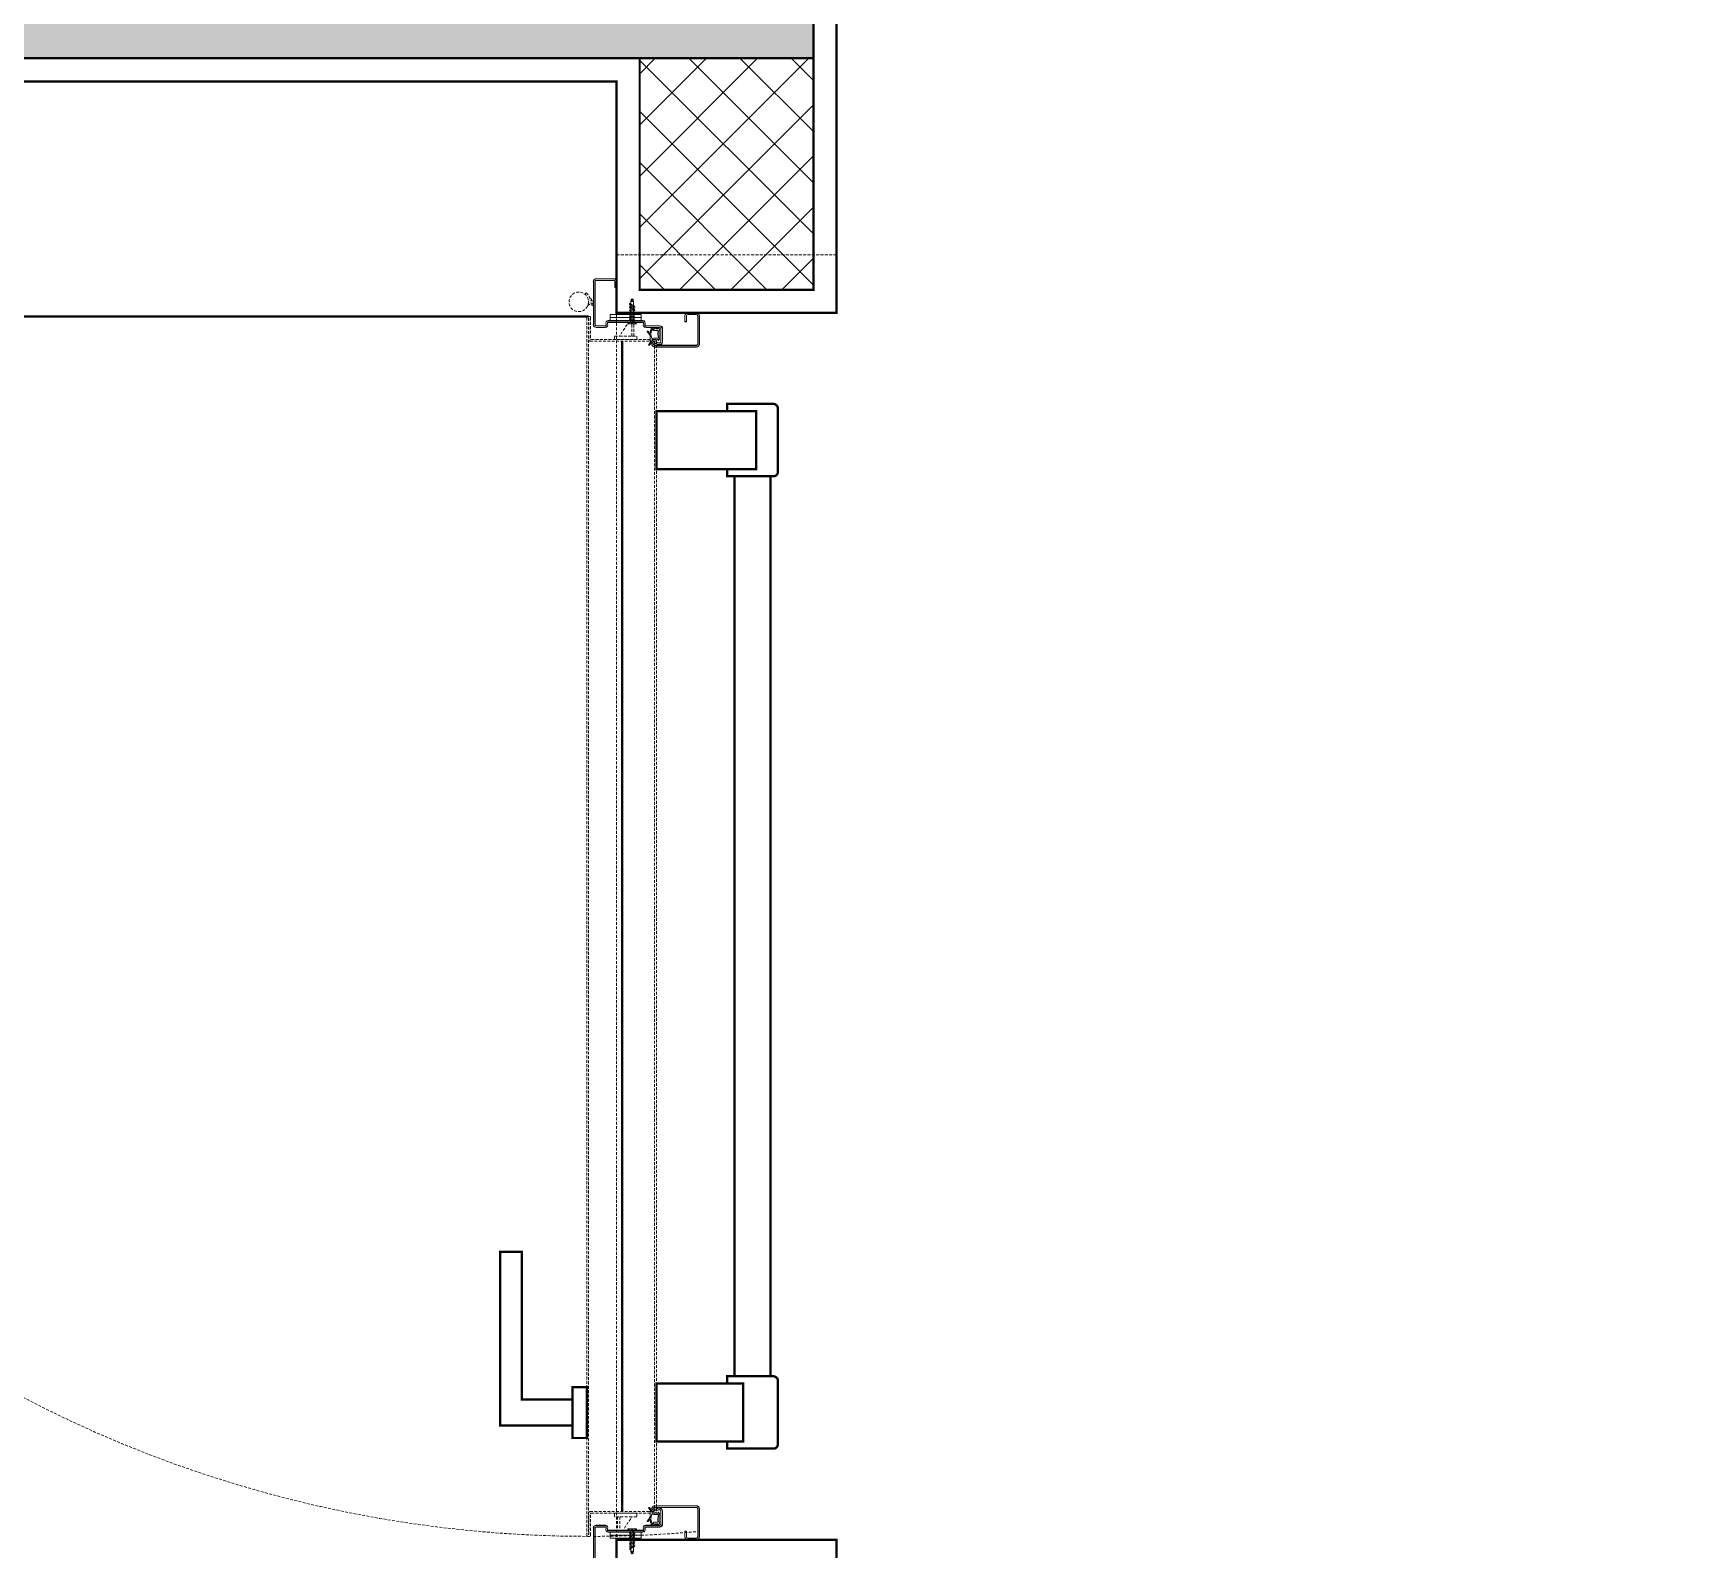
# Model space of a CAD drawing. Extents: x -1457 to 23780, y -2071 to 4205.
# Drawn here: x 7840.1 to 7982.1, y 2656.2 to 2787.2 of the extents above; entities that cross this region are included whole.
import ezdxf

# ---------------------------------------------------------------- set-up
doc = ezdxf.new("R2010")
doc.units = 0
doc.header["$MEASUREMENT"] = 0
doc.linetypes.add('HIDDEN', pattern=[0.375, 0.25, -0.125])
doc.layers.get('0').update_dxf_attribs({"color": 9, "lineweight": 9})
for name, color, linetype, lineweight in [('10', 9, 'Continuous', 9), ('14', 9, 'Continuous', 9), ('M-TEFRIS2-015', 129, 'Continuous', 9)]:
    doc.layers.add(name, color=color, linetype=linetype, lineweight=lineweight)

# ---------------------------------------------------------------- blocks, each defined once
blk = doc.blocks.new('*U11')
at = {"ltscale": 15}
for p, q in [((-24.9, 0.9), (-25.7, 0)), ((-24.9, -0.9), (-25.7, 0)), ((-22.9, 1.5), (-24.9, 0.9)), ((-22.9, 1.5), (-22.9, -1.5)), ((-21.2, -2.7), (-18.1, 2.8)), ((-21, -2.7), (-17.9, 2.7)), ((-19.7, -2.7), (-16.6, 2.8)), ((-19.5, -2.7), (-16.4, 2.7)), ((-18.5, 1.5), (-18.3, 2)), ((-18.2, -2.7), (-15.1, 2.8)), ((-18, -2.7), (-14.9, 2.7)), ((-17, 1.5), (-16.8, 2)), ((-16.7, -2.7), (-13.6, 2.8)), ((-16.5, -2.7), (-13.4, 2.7)), ((-15.5, 1.5), (-15.3, 2)), ((-15.2, -2.7), (-12.1, 2.8)), ((-15, -2.7), (-11.9, 2.7)), ((-14, 1.5), (-13.8, 2)), ((-13.7, -2.7), (-10.6, 2.8)), ((-13.5, -2.7), (-10.4, 2.7)), ((-12.5, 1.5), (-12.3, 2)), ((-12.2, -2.7), (-9.1, 2.8)), ((-12, -2.7), (-8.9, 2.7)), ((-11, 1.5), (-10.8, 2)), ((-10.7, -2.7), (-7.6, 2.8)), ((-10.5, -2.7), (-7.4, 2.7)), ((-9.5, 1.5), (-9.3, 2)), ((-9.2, -2.7), (-6.1, 2.8)), ((-9, -2.7), (-5.9, 2.7)), ((-8, 1.5), (-7.8, 2)), ((-7.7, -2.7), (-4.6, 2.8)), ((-7.5, -2.7), (-4.4, 2.7)), ((-6.5, 1.5), (-6.3, 2)), ((-6.2, -2.7), (-3.1, 2.8)), ((-6, -2.7), (-2.9, 2.7)), ((-5, 1.5), (-4.8, 2)), ((-4.7, -2.7), (-1.6, 2.8)), ((-4.5, -2.7), (-1.4, 2.7)), ((-3.5, 1.5), (-3.3, 2)), ((-2, 1.5), (-1.8, 2)), ((-0.5, 4.2), (-1.5, 1.5)), ((0, 0.5), (-0.6, 0.5)), ((-24.9, -0.9), (-22.9, -1.5)), ((-8.6, -1.5), (-22.9, -1.5)), ((-21.2, -2.7), (-20.9, -1.5)), ((-20.3, -1.5), (-19.1, -1.5)), ((-19.7, -2.7), (-19.4, -1.5)), ((-18.8, -1.5), (-17.6, -1.5)), ((-18.2, -2.7), (-17.9, -1.5)), ((-17.3, -1.5), (-16.1, -1.5)), ((-16.7, -2.7), (-16.4, -1.5)), ((-15.8, -1.5), (-14.6, -1.5)), ((-15.2, -2.7), (-14.9, -1.5)), ((-14.3, -1.5), (-13.1, -1.5)), ((-13.7, -2.7), (-13.4, -1.5)), ((-12.8, -1.5), (-11.6, -1.5)), ((-12.2, -2.7), (-11.9, -1.5)), ((-11.3, -1.5), (-10.1, -1.5)), ((-10.7, -2.7), (-10.4, -1.5)), ((-9.8, -1.5), (-8.6, -1.5)), ((-9.2, -2.7), (-8.9, -1.5)), ((-8.3, -1.5), (-7.1, -1.5)), ((-7.7, -2.7), (-7.4, -1.5)), ((-6.8, -1.5), (-5.6, -1.5)), ((-6.2, -2.7), (-5.9, -1.5)), ((-5.3, -1.5), (-4.1, -1.5)), ((-4.7, -2.7), (-4.4, -1.5)), ((-3.8, -1.5), (-2.1, -1.5)), ((-0.5, -4.2), (-1.5, -1.5)), ((0, -0.5), (-0.6, -0.5))]:
    blk.add_line(p, q, dxfattribs=at)
for p, q in [((-6.9, 1.5), (-22.9, 1.5)), ((-17.4, 1.5), (-18.6, 1.5)), ((-15.9, 1.5), (-17.1, 1.5)), ((-14.4, 1.5), (-15.6, 1.5)), ((-12.9, 1.5), (-14.1, 1.5)), ((-11.4, 1.5), (-12.6, 1.5)), ((-9.9, 1.5), (-11.1, 1.5)), ((-8.4, 1.5), (-9.6, 1.5)), ((-6.9, 1.5), (-8.1, 1.5)), ((-5.4, 1.5), (-6.6, 1.5)), ((-3.9, 1.5), (-5.1, 1.5)), ((-2.4, 1.5), (-3.6, 1.5)), ((-1.5, 1.5), (-2.1, 1.5)), ((0, 0.5), (0, 4.1)), ((-1.5, -1.5), (-2.1, -1.5)), ((0, -0.5), (0, -4.1))]:
    blk.add_line(p, q)
for centre, radius, start, end in [((-26, 3.9), 3.92, 274.361, 322.1025), ((-26, -3.9), 3.92, 37.8975, 85.639), ((-18, 2.8), 0.0971, 330.3204, 150.3204), ((-16.5, 2.8), 0.0971, 330.3204, 150.3204), ((-15, 2.8), 0.0971, 330.3204, 150.3204), ((-13.5, 2.8), 0.0971, 330.3204, 150.3204), ((-12, 2.8), 0.0971, 330.3204, 150.3204), ((-10.5, 2.8), 0.0971, 330.3204, 150.3204), ((-9, 2.8), 0.0971, 330.3204, 150.3204), ((-7.5, 2.8), 0.0971, 330.3204, 150.3204), ((-6, 2.8), 0.0971, 330.3204, 150.3204), ((-4.5, 2.8), 0.0971, 330.3204, 150.3204), ((-3, 2.8), 0.0971, 330.3204, 150.3204), ((-1.5, 2.8), 0.0971, 330.3204, 150.3204), ((-0.6, 0), 0.486, 90, 270), ((-0.3, 4.1), 0.25, 0, 150.0864), ((-21.1, -2.7), 0.0971, 150.3204, 330.3204), ((-19.6, -2.7), 0.0971, 150.3204, 330.3204), ((-18.1, -2.7), 0.0971, 150.3204, 330.3204), ((-16.6, -2.7), 0.0971, 150.3204, 330.3204), ((-15.1, -2.7), 0.0971, 150.3204, 330.3204), ((-13.6, -2.7), 0.0971, 150.3204, 330.3204), ((-12.1, -2.7), 0.0971, 150.3204, 330.3204), ((-10.6, -2.7), 0.0971, 150.3204, 330.3204), ((-9.1, -2.7), 0.0971, 150.3204, 330.3204), ((-7.6, -2.7), 0.0971, 150.3204, 330.3204), ((-6.1, -2.7), 0.0971, 150.3204, 330.3204), ((-4.6, -2.7), 0.0971, 150.3204, 330.3204), ((-0.3, -4.1), 0.25, 209.9136, 0)]:
    blk.add_arc(centre, radius, start, end, dxfattribs=at)
blk = doc.blocks.new('conta')
at = {"ltscale": 10}
for p, q in [((-2649.87, 5345.53), (-2649.81, 5345.61)), ((-2649.72, 5345.4), (-2649.28, 5345.4)), ((-2649.25, 5345.41), (-2649.09, 5345.51)), ((-2648.77, 5345.12), (-2648.63, 5345.3)), ((-2648.56, 5345.31), (-2648.56, 5345.31)), ((-2649.88, 5344.46), (-2649.78, 5344.3)), ((-2649.78, 5344.3), (-2649.74, 5344.3)), ((-2648.97, 5344.05), (-2648.78, 5343.8)), ((-2648.87, 5344.09), (-2648.7, 5343.86)), ((-2648.83, 5344.87), (-2648.56, 5345.24)), ((-2648.71, 5343.79), (-2648.71, 5343.79))]:
    blk.add_line(p, q, dxfattribs=at)
for centre, radius, start, end in [((-2653.03, 5345), 3.19, 350.4674, 8.9372), ((-2649.83, 5345.5), 0.05, 140.6345, 188.9372), ((-2649.74, 5345.58), 0.0696, 22.2428, 159.258), ((-2650.94, 5345.01), 1.24, 340.3382, 16.7772), ((-2649.72, 5345.37), 0.03, 90, 196.7772), ((-2649.28, 5345.45), 0.05, 270, 303.0062), ((-2649.08, 5345.49), 0.03, 4.7972, 123.0062), ((-2650.22, 5344.99), 1.27, 338.7066, 23.0418), ((-2649.01, 5345.57), 0.05, 18.7951, 42.1429), ((-2651.17, 5344.83), 2.33, 7.5897, 18.7951), ((-2648.59, 5345.27), 0.05, 52.7347, 142.7347), ((-2648.59, 5345.27), 0.05, 322.7347, 52.7347), ((-2649.87, 5344.47), 0.02, 170.4674, 213.7451), ((-2649.74, 5344.58), 0.03, 160.3382, 273.2666), ((-2649.56, 5341.55), 3.01, 80.4362, 93.2666), ((-2649.22, 5344.14), 0.231, 353.9571, 81.9004), ((-2649.06, 5344.54), 0.03, 260.4362, 338.7066), ((-2648.89, 5344.11), 0.1, 173.9571, 217.2653), ((-2658.2, 5345.19), 9.36, 353.6857, 357.8537), ((-2648.79, 5344.15), 0.1, 173.6857, 217.2653), ((-2648.81, 5345.15), 0.05, 187.5897, 322.7347), ((-2648.79, 5344.84), 0.05, 142.7347, 180.2669), ((-2648.74, 5343.83), 0.05, 217.2653, 307.2653), ((-2648.74, 5343.83), 0.05, 307.2653, 37.2653)]:
    blk.add_arc(centre, radius, start, end, dxfattribs=at)
for points, knots in [([(-2648.98, 5345.6), (-2649, 5345.63), (-2649.09, 5345.71), (-2649.23, 5345.44), (-2649.32, 5345.74), (-2649.39, 5345.46), (-2649.51, 5345.75), (-2649.59, 5345.5), (-2649.65, 5345.57), (-2649.68, 5345.61)], [0.0086373, 0.0086373, 0.0086373, 0.0086373, 0.1097304, 0.3133405, 0.4430081, 0.5658764, 0.7165186, 0.8527974, 0.9648495, 0.9648495, 0.9648495, 0.9648495]), ([(-2649.74, 5344.31), (-2649.74, 5344.34), (-2649.7, 5344.52), (-2649.59, 5344.33), (-2649.34, 5344.36), (-2649.23, 5344.37), (-2649.18, 5344.37)], [0, 0, 0, 0, 0.1008757, 0.3841126, 0.5436166, 0.6906785, 0.6906785, 0.6906785, 0.6906785])]:
    blk.add_open_spline(points, degree=3, knots=knots, dxfattribs=at)
blk = doc.blocks.new('p-yn_sackasa')
at = {"layer": '10', "linetype": 'Continuous'}
for p, q in [((2.69, 7.16), (0.26, 7.16)), ((2.69, 7.15), (0.26, 7.15)), ((0, 6.16), (0, 6.9)), ((0.01, 6.9), (0.01, 6.15)), ((0.14, 6.9), (0.14, 6.16)), ((0.15, 6.9), (0.15, 6.16)), ((2.69, 7.02), (0.26, 7.02)), ((0.26, 7.01), (2.69, 7.01)), ((0.26, 6.05), (0.76, 6.05)), ((0.75, 6.04), (0.26, 6.04)), ((0.26, 5.91), (0.75, 5.91)), ((0.76, 5.9), (0.26, 5.9)), ((0.75, 5.91), (0.75, 6.04)), ((0.76, 5.9), (0.76, 6.05)), ((2.8, 3.29), (2.8, 6.9)), ((2.81, 3.29), (2.81, 6.9)), ((2.94, 3.29), (2.94, 6.9)), ((2.95, 3.29), (2.95, 6.9)), ((1.11, 2.52), (1.11, 3.73)), ((1.12, 2.52), (1.12, 3.73)), ((1.25, 3.73), (1.25, 2.52)), ((1.26, 2.52), (1.26, 3.73)), ((1.37, 3.98), (2.49, 3.98)), ((2.49, 3.97), (1.37, 3.97)), ((1.37, 3.84), (2.49, 3.84)), ((2.49, 3.83), (1.37, 3.83)), ((2.6, 3.69), (2.5, 3.36)), ((2.51, 3.35), (2.61, 3.69)), ((2.73, 3.65), (2.63, 3.32)), ((2.74, 3.64), (2.64, 3.31)), ((0.67, -0.71), (0.67, 2.27)), ((0.69, -0.71), (0.69, 2.27)), ((0.81, -0.71), (0.81, 2.27)), ((0.83, -0.71), (0.83, 2.27)), ((0.92, 2.33), (0.95, 2.32)), ((0.93, 2.34), (0.95, 2.33)), ((1.01, 2.46), (0.99, 2.47)), ((0.99, 2.46), (1.01, 2.45)), ((-2.19, 0), (-2.19, -0.15)), ((-2.95, -0.25), (-2.95, -1.75)), ((-2.94, -1.75), (-2.94, -0.25)), ((-2.81, -0.25), (-2.81, -1.75)), ((-2.8, -0.25), (-2.8, -1.75)), ((-2.19, 0), (-2.7, 0)), ((-2.2, -0.01), (-2.7, -0.01)), ((-2.2, -0.14), (-2.7, -0.14)), ((-2.19, -0.15), (-2.7, -0.15)), ((-2.2, -0.14), (-2.2, -0.01)), ((0.92, -0.77), (0.95, -0.76)), ((0.93, -0.78), (0.95, -0.77)), ((0.99, -0.89), (1.01, -0.88)), ((1.01, -0.89), (0.99, -0.91)), ((1.11, -0.96), (1.11, -1.75)), ((1.12, -0.96), (1.12, -1.75)), ((1.25, -0.96), (1.25, -1.75)), ((1.26, -0.96), (1.26, -1.75)), ((1.01, -1.85), (-2.7, -1.85)), ((1.01, -1.86), (-2.7, -1.86)), ((-2.7, -1.99), (1.01, -1.99)), ((1.01, -2), (-2.7, -2))]:
    blk.add_line(p, q, dxfattribs=at)
for points in [[(0.15, 2.14), (0.67, 2.14), (0.67, -0.54), (0.15, -0.54)], [(0.15, 2.14), (0.41, 2.14), (0.41, -0.54), (0.15, -0.54)]]:
    blk.add_lwpolyline(points, close=True, dxfattribs=at)
for centre, radius, start, end in [((0.26, 6.9), 0.261, 90, 180), ((0.26, 6.9), 0.249, 90, 180), ((2.69, 6.9), 0.261, 0, 90), ((2.69, 6.9), 0.249, 0, 90), ((0.26, 6.16), 0.261, 180, 270), ((0.26, 6.16), 0.249, 181.345, 271.3502), ((0.26, 6.9), 0.122, 90, 180), ((0.26, 6.16), 0.122, 180, 270), ((0.26, 6.9), 0.11, 90, 180), ((0.26, 6.16), 0.11, 180, 270), ((2.69, 6.9), 0.122, 0, 90), ((2.69, 6.9), 0.11, 0, 90), ((1.37, 3.73), 0.253, 90, 180), ((1.37, 3.73), 0.24, 90, 180), ((1.37, 3.73), 0.114, 90, 180), ((1.37, 3.73), 0.101, 90, 180), ((2.49, 3.72), 0.261, 342.8602, 90), ((2.49, 3.72), 0.249, 342.8613, 90), ((2.49, 3.72), 0.122, 342.8607, 90), ((2.49, 3.72), 0.11, 342.8621, 90), ((2.72, 3.29), 0.232, 162.8601, 0), ((2.72, 3.29), 0.219, 162.8613, 0), ((2.72, 3.29), 0.0927, 162.8605, 0), ((2.72, 3.29), 0.0801, 162.8624, 0), ((0.89, 2.27), 0.219, 63.2153, 180), ((0.89, 2.27), 0.206, 63.2169, 180), ((0.89, 2.27), 0.0801, 63.215, 180), ((0.89, 2.27), 0.0674, 63.2144, 180), ((1.04, 2.52), 0.206, 243.2197, 0), ((1.04, 2.52), 0.219, 243.2148, 0), ((1.04, 2.52), 0.0801, 243.2203, 0), ((1.04, 2.52), 0.0674, 243.2129, 0), ((-2.7, -0.25), 0.253, 90, 180), ((-2.7, -0.25), 0.24, 90, 180), ((-2.7, -0.25), 0.114, 90, 180), ((-2.7, -0.25), 0.101, 90, 180), ((0.89, -0.71), 0.219, 180, 296.785), ((0.89, -0.71), 0.206, 180, 296.7851), ((0.89, -0.71), 0.0801, 180, 296.785), ((0.89, -0.71), 0.0674, 180, 180.5245), ((0.89, -0.71), 0.0674, 180, 296.7871), ((1.04, -0.96), 0.219, 0, 116.7854), ((1.04, -0.96), 0.206, 0, 116.7836), ((1.04, -0.96), 0.0801, 0, 116.7811), ((1.04, -0.96), 0.0674, 0, 116.7871), ((-2.7, -1.75), 0.253, 180, 270), ((-2.7, -1.75), 0.24, 180, 270), ((-2.7, -1.75), 0.114, 180, 270), ((-2.7, -1.75), 0.101, 180, 270), ((1.01, -1.75), 0.114, 270, 0), ((1.01, -1.75), 0.24, 270, 0), ((1.01, -1.75), 0.101, 270, 0), ((1.01, -1.75), 0.253, 270, 0)]:
    blk.add_arc(centre, radius, start, end, dxfattribs=at)
at = {"layer": '10', "xscale": 0.0842696629213483, "yscale": 0.0842696629213483, "zscale": 0.0842696629213483}
blk.add_blockref('*U11', (0.95, 1.35), dxfattribs=at)
at = {"layer": '14', "xscale": -0.7887640449438696, "yscale": 0.7887640449438696, "zscale": 0.7887640449438204, "rotation": 90}
blk.add_blockref('conta', (4217.78, -2086.42), dxfattribs=at)

msp = doc.modelspace()

# ---------------------------------------------------------------- hatches: boundary and pattern name
at = {"layer": 'M-TEFRIS2-015', "linetype": 'HIDDEN', "lineweight": 0}
h = msp.add_hatch(dxfattribs=at)
h.set_pattern_fill('ANSI33', color=256, scale=25, style=0)
h.paths.add_polyline_path([(7167.5, 2515), (7702.5, 2515), (7702.5, 2430), (7907.5, 2430), (7907.5, 2390), (7662.5, 2390), (7662.5, 2475), (7157.5, 2475), (7157.5, 2390), (7107.5, 2390), (7107.5, 2515), (7107.5, 2825), (7907.5, 2825), (7907.5, 2785), (7157.5, 2785), (7157.5, 2515)])
h = msp.add_hatch(dxfattribs=at)
h.set_pattern_fill('ANSI37', color=256, scale=25, style=0)
h.paths.add_polyline_path([(7892.5, 2785), (7892.5, 2765), (7907.5, 2765), (7907.5, 2785)])

# ---------------------------------------------------------------- linework, layer by layer
for p, q in [((7909.5, 2768), (7909.5, 2803)), ((7890.5, 2652), (7890.5, 2768)), ((7890.5, 2768), (7909.5, 2768)), ((7887.77, 2764.6), (7887.88, 2764.73)), ((7887.77, 2764.6), (7887.88, 2764.73)), ((7888.5, 2764.05), (7888.07, 2764.05)), ((7888.5, 2764.05), (7888.07, 2764.05)), ((7888.5, 2763.84), (7888.07, 2763.84)), ((7888.5, 2763.84), (7888.07, 2763.84)), ((7888.34, 2764.22), (7888.21, 2764.22)), ((7888.34, 2764.22), (7888.21, 2764.22)), ((7888.34, 2764.22), (7888.34, 2764.05)), ((7888.34, 2764.22), (7888.34, 2764.05)), ((7887.94, 2762.6), (7887.94, 2657.4)), ((7888.04, 2762.7), (7888.16, 2762.7)), ((7888.09, 2762.55), (7888.09, 2657.46)), ((7888.09, 2762.55), (7888.11, 2762.55)), ((7888.11, 2762.55), (7888.11, 2760.65)), ((7888.26, 2762.6), (7888.26, 2760.75)), ((7888.31, 2760.7), (7893.84, 2760.7)), ((7890.33, 2761), (7890.76, 2761)), ((7890.33, 2760.7), (7890.33, 2761)), ((7890.76, 2760.7), (7890.33, 2760.7)), ((7891.41, 2762), (7890.76, 2761)), ((7890.76, 2761), (7892.26, 2761)), ((7892.26, 2760.7), (7890.76, 2760.7)), ((7891.81, 2761), (7891.81, 2762)), ((7892.01, 2761), (7892.01, 2762)), ((7892.26, 2761), (7892.26, 2760.7)), ((7893.94, 2760.6), (7893.94, 2659.4)), ((7888.21, 2760.55), (7893.74, 2760.55)), ((7893.79, 2760.5), (7893.79, 2659.5)), ((7888.11, 2657.46), (7888.11, 2659.35)), ((7888.21, 2659.45), (7893.74, 2659.45)), ((7888.26, 2657.4), (7888.26, 2659.25)), ((7888.31, 2659.3), (7893.84, 2659.3)), ((7890.33, 2659.3), (7891.83, 2659.3)), ((7890.33, 2659), (7890.33, 2659.3)), ((7890.33, 2659.3), (7891.83, 2659.3)), ((7890.33, 2659), (7890.33, 2659.3)), ((7891.83, 2659), (7890.33, 2659)), ((7891.83, 2659), (7890.33, 2659)), ((7890.58, 2659), (7890.58, 2658)), ((7890.58, 2659), (7890.58, 2658)), ((7890.78, 2659), (7890.78, 2658)), ((7890.78, 2659), (7890.78, 2658)), ((7891.18, 2658), (7891.83, 2659)), ((7891.18, 2658), (7891.83, 2659)), ((7891.83, 2659.3), (7892.26, 2659.3)), ((7891.83, 2659.3), (7892.26, 2659.3)), ((7892.26, 2659), (7891.83, 2659)), ((7892.26, 2659), (7891.83, 2659)), ((7892.26, 2659.3), (7892.26, 2659)), ((7892.26, 2659.3), (7892.26, 2659)), ((7888.04, 2657.3), (7888.16, 2657.3)), ((7888.09, 2657.45), (7888.11, 2657.45))]:
    msp.add_line(p, q, dxfattribs=at)
at = {"layer": 'M-TEFRIS2-015', "linetype": 'HIDDEN', "lineweight": 0, "const_width": 0.2}
for points in [[(7167.5, 2515), (7702.5, 2515), (7702.5, 2430), (7907.5, 2430), (7907.5, 2390), (7662.5, 2390), (7662.5, 2475), (7157.5, 2475), (7157.5, 2390), (7107.5, 2390), (7107.5, 2515), (7107.5, 2825), (7907.5, 2825), (7907.5, 2785), (7157.5, 2785), (7157.5, 2515)], [(7892.5, 2785), (7892.5, 2765), (7907.5, 2765), (7907.5, 2785)], [(7902.56, 2754.5), (7902.56, 2749.5), (7893.94, 2749.5), (7893.94, 2754.5)], [(7903.81, 2748.88), (7903.81, 2671.13), (7900.68, 2671.13), (7900.68, 2748.88)], [(7901.44, 2665.5), (7901.44, 2670.5), (7893.94, 2670.5), (7893.94, 2665.5)]]:
    msp.add_lwpolyline(points, close=True, dxfattribs=at)
for points in [[(7982, 2819.3), (7982, 2803), (7980, 2803), (7909.5, 2803), (7909.5, 2785), (7909.5, 2763), (7890.5, 2763), (7890.5, 2783), (7704.5, 2783), (7704.5, 2763), (7685.5, 2763), (7685.5, 2783), (7159.5, 2783), (7159.5, 2517), (7685.5, 2517), (7685.5, 2657), (7704.5, 2657), (7704.5, 2627), (7890.5, 2627), (7890.5, 2657), (7909.5, 2657), (7909.5, 2580)], [(7888.1, 2762.7), (7782.7, 2762.7)], [(7890.98, 2760.55), (7890.98, 2659.45)], [(7886.69, 2666.88), (7880.44, 2666.88), (7880.44, 2681.88), (7882.31, 2681.88), (7882.31, 2669.13), (7882.31, 2669.13), (7886.69, 2669.13), (7886.69, 2666.88)], [(7887.94, 2665.8), (7886.69, 2665.8), (7886.69, 2670.2), (7887.94, 2670.2), (7887.94, 2665.8)]]:
    msp.add_lwpolyline(points, dxfattribs=at)
for points in [[(7900.06, 2754.5), (7900.06, 2755.13), (7904.06, 2755.13, -0.414214), (7904.43, 2754.75), (7904.43, 2749.25, -0.414214), (7904.06, 2748.88), (7900.06, 2748.88), (7900.06, 2749.5)], [(7900.06, 2665.5), (7900.06, 2664.88), (7904.06, 2664.88, 0.414214), (7904.43, 2665.25), (7904.43, 2670.75, 0.414214), (7904.06, 2671.13), (7900.06, 2671.13), (7900.06, 2670.5)]]:
    msp.add_lwpolyline(points, format="xyb", dxfattribs=at)
at = {"layer": 'M-TEFRIS2-015', "linetype": 'HIDDEN', "lineweight": 0}
msp.add_circle((7887.24, 2763.95), 0.843, dxfattribs=at)
msp.add_circle((7887.24, 2763.95), 0.843, dxfattribs=at)
for centre, radius, start, end in [((7887.24, 2763.95), 1.01, 15.7139, 50.5908), ((7887.24, 2763.95), 1.01, 15.7139, 50.5908), ((7888.24, 2763.42), 0.302, 29.9685, 164.4476), ((7888.24, 2763.42), 0.302, 29.9685, 164.4476), ((7888.24, 2763.42), 0.428, 52.379, 113.648), ((7888.24, 2763.42), 0.428, 52.379, 113.648), ((7888.1, 2762.7), 105.4, 180, 270.0351), ((7888.04, 2762.6), 0.1, 90, 180), ((7888.09, 2762.55), 0.005, 90, 180), ((7888.11, 2762.55), 0.005, 0, 90), ((7888.16, 2762.6), 0.1, 0, 90), ((7888.21, 2760.65), 0.1, 180, 270), ((7888.31, 2760.75), 0.05, 180, 270), ((7893.84, 2760.6), 0.1, 0, 90), ((7893.74, 2760.5), 0.05, 0, 90), ((7888.21, 2659.35), 0.1, 90, 180), ((7888.31, 2659.25), 0.05, 90, 180), ((7893.8, 2659.44), 0.141, 284.9271, 345.0729), ((7888.04, 2657.4), 0.1, 180, 270), ((7888.09, 2657.46), 0.005, 180, 270), ((7888.11, 2657.46), 0.005, 270, 0), ((7888.16, 2657.4), 0.1, 270, 0), ((7888.1, 2762.7), 105.4, 270.2166, 275.2047)]:
    msp.add_arc(centre, radius, start, end, dxfattribs=at)

# ---------------------------------------------------------------- block references
at = {"layer": 'M-TEFRIS2-015', "linetype": 'HIDDEN', "lineweight": 0, "rotation": 270}
msp.add_blockref('p-yn_sackasa', (7890.5, 2763), dxfattribs=at)
at = {"layer": 'M-TEFRIS2-015', "linetype": 'HIDDEN', "lineweight": 0, "extrusion": (0, 0, -1), "zscale": -1, "rotation": 90}
msp.add_blockref('p-yn_sackasa', (-7890.5, 2657), dxfattribs=at)

doc.saveas('drawing.dxf')
